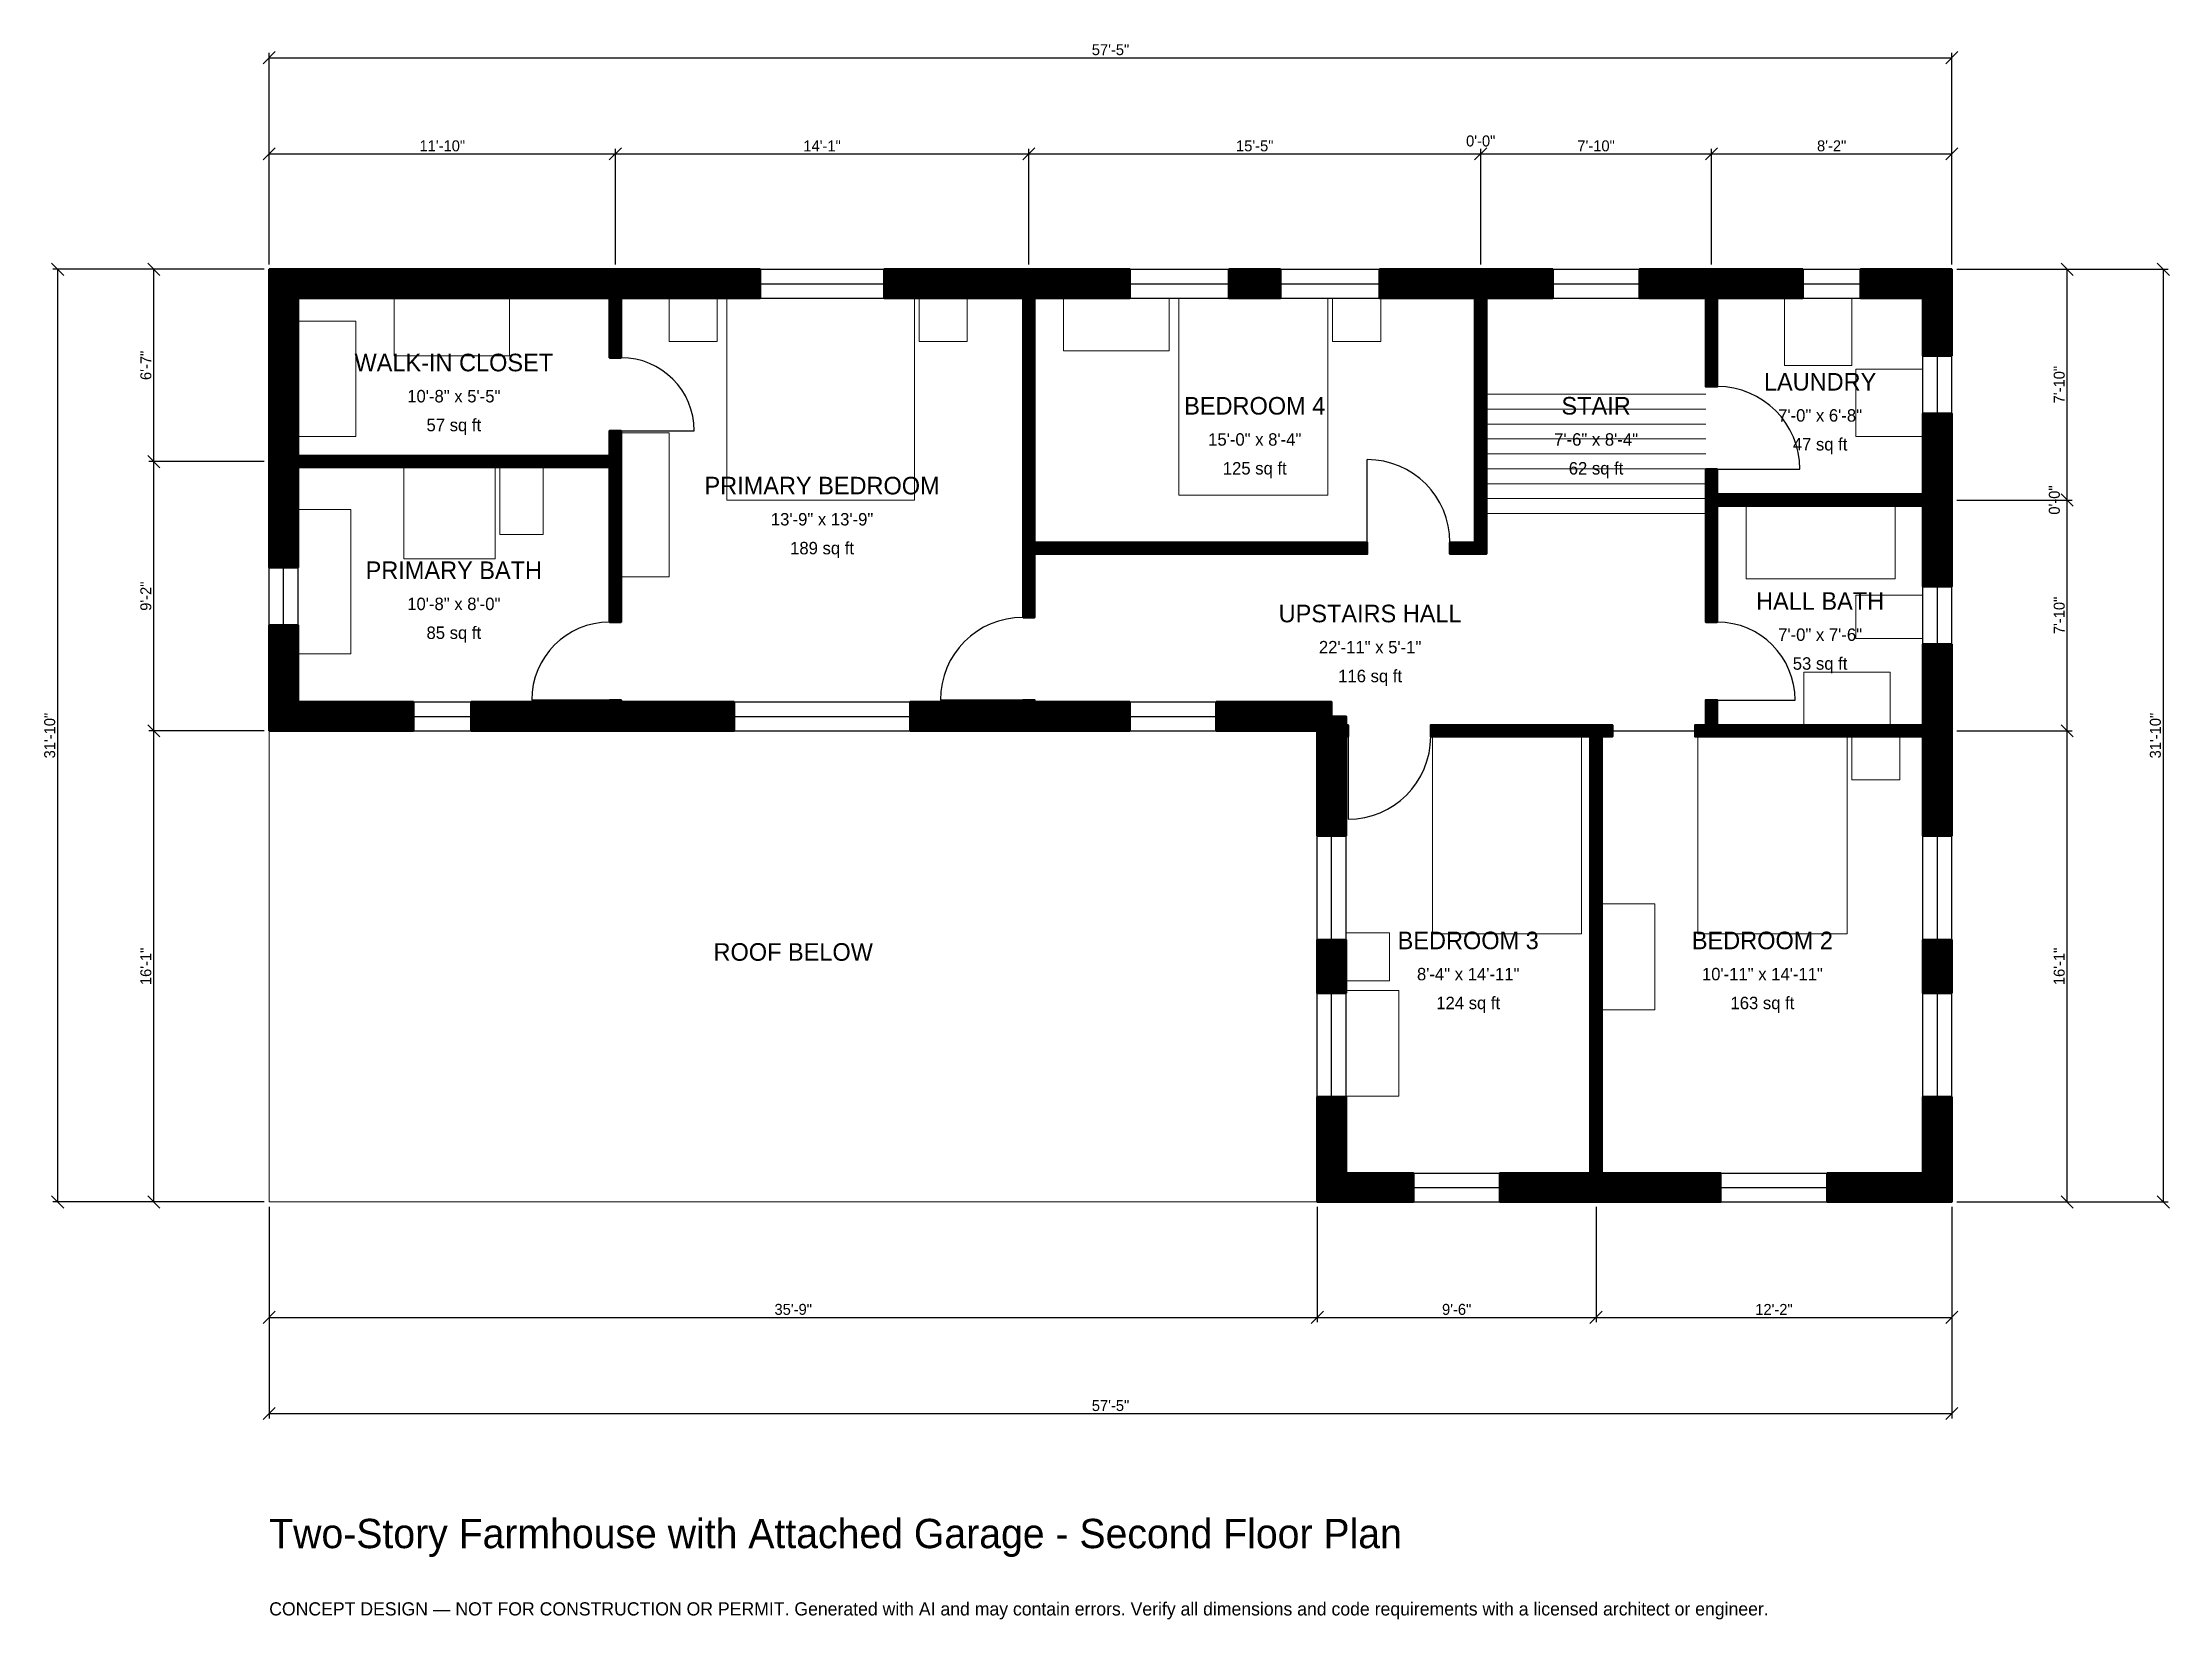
# Model space of a CAD drawing. Header units: inches. Extents: x -93 to 778, y -171 to 475.
import ezdxf
from ezdxf.enums import TextEntityAlignment as Align

# ---------------------------------------------------------------- set-up
doc = ezdxf.new("R2010")
doc.units = ezdxf.units.IN
doc.header["$MEASUREMENT"] = 0
doc.linetypes.add('DASHED', pattern=[0.6, 0.5, -0.1])
for name, color, linetype, lineweight in [('A-ANNO-DIMS', 1, 'Continuous', 13), ('A-ANNO-TEXT', 7, 'Continuous', 18), ('A-AREA-IDEN', 7, 'Continuous', 18), ('A-DOOR', 2, 'Continuous', 25), ('A-FLOR-FIXT', 9, 'Continuous', 13), ('A-FLOR-STRS', 3, 'Continuous', 18), ('A-FURN', 9, 'Continuous', 13), ('A-GLAZ', 4, 'Continuous', 25), ('A-SITE-PAVE', 8, 'Continuous', 13), ('A-WALL', 7, 'Continuous', 50), ('A-WALL-PATT', 8, 'Continuous', 13)]:
    doc.layers.add(name, color=color, linetype=linetype, lineweight=lineweight)
doc.dimstyles.new('PLAN', dxfattribs={"dimtxt": 4.5, "dimasz": 3, "dimexe": 2, "dimexo": 2, "dimgap": 1, "dimtad": 1, "dimdec": 0, "dimlunit": 4, "dimtsz": 2.5, "dimcen": 2.5, "dimclrd": 1, "dimclre": 1, "dimazin": 3, "dimtfac": 1, "dimtmove": 0, "dimatfit": 3})

msp = doc.modelspace()

# ---------------------------------------------------------------- hatches: boundary and pattern name
at = {"layer": 'A-WALL-PATT'}
h = msp.add_hatch(dxfattribs=at)
h.set_pattern_fill('ANSI31', color=8, scale=0.8)
h.paths.add_polyline_path([(387.7953, 192.9134), (387.7953, 204.7244), (435.0394, 204.7244), (435.0394, 198.8189), (440.9449, 198.8189), (440.9449, 195.2756), (441.7323, 195.2756), (441.7323, 190.5512), (440.9449, 190.5512), (440.9449, 149.8688), (429.1339, 149.8688), (429.1339, 190.5512), (429.1338, 190.5512), (429.1338, 192.9133), (426.7717, 192.9133), (426.7717, 192.9134), (387.7953, 192.9134)])
h.paths.add_polyline_path([(316.9291, 192.9134), (313.3858, 192.9134), (313.3858, 192.9133), (308.6614, 192.9133), (308.6614, 192.9134), (305.1181, 192.9134), (262.4016, 192.9134), (262.4016, 204.7244), (305.1181, 204.7244), (308.6614, 204.7244), (308.6614, 205.5118), (313.3858, 205.5118), (313.3858, 204.7244), (316.9291, 204.7244), (352.3622, 204.7244), (352.3622, 192.9134), (316.9291, 192.9134)])
h.paths.add_polyline_path([(147.6378, 192.9134), (144.0945, 192.9134), (144.0945, 192.9133), (139.3701, 192.9133), (139.3701, 192.9134), (135.8268, 192.9134), (82.6772, 192.9134), (82.6772, 204.7244), (135.8268, 204.7244), (139.3701, 204.7244), (139.3701, 205.5118), (144.0945, 205.5118), (144.0945, 204.7244), (147.6378, 204.7244), (190.3543, 204.7244), (190.3543, 192.9134), (147.6378, 192.9134)])
h.paths.add_polyline_path([(11.811, 192.9134), (11.811, 192.9133), (0, 192.9133), (0, 192.9133), (0, 192.9134), (0, 192.9134), (0, 204.7244), (0, 204.7244), (0, 236.2205), (11.811, 236.2205), (11.811, 204.7244), (59.0551, 204.7244), (59.0551, 192.9134), (11.811, 192.9134)])
h.paths.add_polyline_path([(0, 297.2441), (0, 300.7874), (0, 300.7874), (0, 305.5118), (0, 305.5118), (0, 309.0551), (0, 370.0787), (0, 370.0787), (0, 381.8898), (0, 381.8898), (0, 381.8898), (0, 381.8898), (11.811, 381.8898), (11.811, 381.8898), (135.8268, 381.8898), (139.3701, 381.8898), (139.3701, 381.8898), (144.0945, 381.8898), (144.0945, 381.8898), (147.6378, 381.8898), (200.9843, 381.8898), (200.9843, 370.0787), (147.6378, 370.0787), (144.0945, 370.0787), (144.0945, 345.6693), (139.3701, 345.6693), (139.3701, 370.0787), (135.8268, 370.0787), (11.811, 370.0787), (11.811, 309.0551), (11.811, 305.5118), (139.3701, 305.5118), (139.3701, 315.748), (144.0945, 315.748), (144.0945, 305.5118), (144.0945, 300.7874), (144.0945, 237.4016), (139.3701, 237.4016), (139.3701, 300.7874), (11.811, 300.7874), (11.811, 297.2441), (11.811, 259.8425), (0, 259.8425), (0, 297.2441)])
h.paths.add_polyline_path([(305.1181, 381.8898), (308.6614, 381.8898), (308.6614, 381.8898), (313.3858, 381.8898), (313.3858, 381.8898), (316.9291, 381.8898), (352.4278, 381.8898), (352.4278, 370.0787), (316.9291, 370.0787), (313.3858, 370.0787), (313.3858, 270.0787), (449.6063, 270.0787), (449.6063, 265.3543), (313.3858, 265.3543), (313.3858, 265.3543), (313.3858, 239.3701), (308.6614, 239.3701), (308.6614, 265.3543), (308.6614, 265.3543), (308.6614, 270.0787), (308.6614, 370.0787), (305.1181, 370.0787), (251.7717, 370.0787), (251.7717, 381.8898), (305.1181, 381.8898)])
h.paths.add_polyline_path([(414.1076, 381.8898), (414.1076, 370.0787), (392.979, 370.0787), (392.979, 381.8898), (414.1076, 381.8898)])
h.paths.add_polyline_path([(490.1575, 381.8898), (493.7008, 381.8898), (493.7008, 381.8898), (498.4252, 381.8898), (498.4252, 381.8898), (501.9685, 381.8898), (525.5906, 381.8898), (525.5906, 370.0787), (501.9685, 370.0787), (498.4252, 370.0787), (498.4252, 270.0787), (498.4252, 265.3543), (498.4252, 265.3543), (493.7008, 265.3543), (493.7008, 265.3543), (483.4646, 265.3543), (483.4646, 270.0787), (493.7008, 270.0787), (493.7008, 370.0787), (490.1575, 370.0787), (454.6588, 370.0787), (454.6588, 381.8898), (490.1575, 381.8898)])
h.paths.add_polyline_path([(584.6457, 381.8898), (588.189, 381.8898), (588.189, 381.8898), (592.9134, 381.8898), (592.9134, 381.8898), (596.4567, 381.8898), (627.9528, 381.8898), (627.9528, 370.0787), (596.4567, 370.0787), (592.9134, 370.0787), (592.9134, 333.8583), (588.189, 333.8583), (588.189, 370.0787), (584.6457, 370.0787), (561.0236, 370.0787), (561.0236, 381.8898), (584.6457, 381.8898)])
h.paths.add_polyline_path([(677.1654, 381.8898), (677.1654, 381.8898), (688.9764, 381.8898), (688.9764, 381.8898), (688.9764, 381.8898), (688.9764, 370.0787), (688.9764, 370.0787), (688.9764, 346.4567), (677.1654, 346.4567), (677.1654, 370.0787), (651.5748, 370.0787), (651.5748, 381.8898), (677.1654, 381.8898)])
h.paths.add_polyline_path([(688.9764, 293.3071), (688.9764, 289.7638), (688.9764, 289.7638), (688.9764, 285.0394), (688.9764, 285.0394), (688.9764, 281.4961), (688.9764, 251.9685), (677.1654, 251.9685), (677.1654, 281.4961), (677.1654, 285.0394), (592.9134, 285.0394), (592.9134, 285.0394), (592.9134, 270.0787), (592.9134, 265.3543), (592.9134, 237.4016), (588.189, 237.4016), (588.189, 265.3543), (588.189, 270.0787), (588.189, 285.0394), (588.189, 285.0394), (588.189, 289.7638), (588.189, 300), (592.9134, 300), (592.9134, 289.7638), (677.1654, 289.7638), (677.1654, 293.3071), (677.1654, 322.8346), (688.9764, 322.8346), (688.9764, 293.3071)])
h.paths.add_polyline_path([(688.9764, 198.8189), (688.9764, 195.2756), (688.9764, 195.2756), (688.9764, 190.5512), (688.9764, 190.5512), (688.9764, 187.0079), (688.9764, 149.8688), (677.1654, 149.8688), (677.1654, 187.0079), (677.1654, 190.5512), (592.9134, 190.5512), (588.189, 190.5512), (583.8583, 190.5512), (583.8583, 195.2756), (588.189, 195.2756), (588.189, 205.5118), (592.9134, 205.5118), (592.9134, 195.2756), (677.1654, 195.2756), (677.1654, 198.8189), (677.1654, 228.3465), (688.9764, 228.3465), (688.9764, 198.8189)])
h.paths.add_polyline_path([(688.9764, 85.5643), (677.1654, 85.5643), (677.1654, 107.3491), (688.9764, 107.3491), (688.9764, 85.5643)])
h.paths.add_polyline_path([(688.9764, 11.811), (688.9764, 11.811), (688.9764, 0), (688.9764, 0), (688.9764, 0), (677.1654, 0), (677.1654, 0), (637.9921, 0), (637.9921, 11.811), (677.1654, 11.811), (677.1654, 43.0446), (688.9764, 43.0446), (688.9764, 11.811)])
h.paths.add_polyline_path([(549.2126, 0), (545.6693, 0), (545.6693, 0), (540.9449, 0), (540.9449, 0), (537.4016, 0), (503.937, 0), (503.937, 11.811), (537.4016, 11.811), (540.9449, 11.811), (540.9449, 190.5512), (475.5906, 190.5512), (475.5906, 195.2756), (540.9449, 195.2756), (545.6693, 195.2756), (550, 195.2756), (550, 190.5512), (545.6693, 190.5512), (545.6693, 11.811), (549.2126, 11.811), (594.2913, 11.811), (594.2913, 0), (549.2126, 0)])
h.paths.add_polyline_path([(440.9449, 0), (440.9449, 0), (429.1339, 0), (429.1339, 0), (429.1338, 0), (429.1338, 11.811), (429.1339, 11.811), (429.1339, 43.0446), (440.9449, 43.0446), (440.9449, 11.811), (468.5039, 11.811), (468.5039, 0), (440.9449, 0)])
h.paths.add_polyline_path([(429.1339, 107.3491), (440.9449, 107.3491), (440.9449, 85.5643), (429.1339, 85.5643), (429.1339, 107.3491)])

# ---------------------------------------------------------------- linework, layer by layer
at = {"layer": 'A-DOOR'}
for p, q in [((144.0945, 315.748), (174.0157, 315.748)), ((449.6063, 270.0787), (449.6063, 303.937)), ((592.9134, 300), (626.7717, 300)), ((139.3701, 205.5118), (107.4803, 205.5118)), ((308.6614, 205.5118), (274.8031, 205.5118)), ((592.9134, 205.5118), (624.8031, 205.5118)), ((550, 192.9134), (583.8583, 192.9134)), ((441.7323, 190.5512), (441.7323, 156.6929))]:
    msp.add_line(p, q, dxfattribs=at)
for centre, radius, start, end in [((144.0945, 315.748), 29.9213, 0, 90), ((592.9134, 300), 33.8583, 0, 90), ((449.6063, 270.0787), 33.8583, 0, 90), ((139.3701, 205.5118), 31.8898, 90, 180), ((308.6614, 205.5118), 33.8583, 90, 180), ((592.9134, 205.5118), 31.8898, 0, 90), ((441.7323, 190.5512), 33.8583, 270, 360)]:
    msp.add_arc(centre, radius, start, end, dxfattribs=at)
at = {"layer": 'A-FLOR-FIXT'}
for points in [[(55.1181, 263.3858), (92.5197, 263.3858), (92.5197, 300.7874), (55.1181, 300.7874)], [(94.4882, 273.2283), (112.2047, 273.2283), (112.2047, 300.7874), (94.4882, 300.7874)], [(11.811, 224.4094), (33.4646, 224.4094), (33.4646, 283.4646), (11.811, 283.4646)], [(604.7244, 255.1181), (665.748, 255.1181), (665.748, 285.0394), (604.7244, 285.0394)], [(649.6063, 230.7087), (677.1654, 230.7087), (677.1654, 248.4252), (649.6063, 248.4252)], [(628.3465, 195.2756), (663.7795, 195.2756), (663.7795, 216.9291), (628.3465, 216.9291)]]:
    msp.add_lwpolyline(points, close=True, dxfattribs=at)
at = {"layer": 'A-FLOR-STRS'}
for p, q in [((498.4252, 330.7087), (588.189, 330.7087)), ((498.4252, 324.6063), (588.189, 324.6063)), ((498.4252, 318.5039), (588.189, 318.5039)), ((498.4252, 312.4016), (588.189, 312.4016)), ((498.4252, 306.2992), (588.189, 306.2992)), ((498.4252, 300.1969), (588.189, 300.1969)), ((498.4252, 294.0945), (588.189, 294.0945)), ((498.4252, 287.9921), (588.189, 287.9921)), ((498.4252, 281.8898), (588.189, 281.8898))]:
    msp.add_line(p, q, dxfattribs=at)
at = {"layer": 'A-FURN'}
for points in [[(51.1811, 346.4567), (98.4252, 346.4567), (98.4252, 370.0787), (51.1811, 370.0787)], [(163.7795, 352.3622), (183.4646, 352.3622), (183.4646, 370.0787), (163.7795, 370.0787)], [(187.4016, 287.4016), (264.1732, 287.4016), (264.1732, 370.0787), (187.4016, 370.0787)], [(266.1417, 352.3622), (285.8268, 352.3622), (285.8268, 370.0787), (266.1417, 370.0787)], [(325.1969, 348.4252), (368.5039, 348.4252), (368.5039, 370.0787), (325.1969, 370.0787)], [(372.4409, 289.3701), (433.4646, 289.3701), (433.4646, 370.0787), (372.4409, 370.0787)], [(435.4331, 352.3622), (455.1181, 352.3622), (455.1181, 370.0787), (435.4331, 370.0787)], [(620.4724, 342.5197), (648.0315, 342.5197), (648.0315, 370.0787), (620.4724, 370.0787)], [(11.811, 313.3858), (35.4331, 313.3858), (35.4331, 360.6299), (11.811, 360.6299)], [(649.6063, 313.3858), (677.1654, 313.3858), (677.1654, 340.9449), (649.6063, 340.9449)], [(144.0945, 255.9055), (163.7795, 255.9055), (163.7795, 314.9606), (144.0945, 314.9606)], [(476.378, 109.8425), (537.4016, 109.8425), (537.4016, 190.5512), (476.378, 190.5512)], [(585.0394, 109.8425), (646.063, 109.8425), (646.063, 190.5512), (585.0394, 190.5512)], [(648.0315, 172.8346), (667.7165, 172.8346), (667.7165, 190.5512), (648.0315, 190.5512)], [(545.6693, 78.7402), (567.3228, 78.7402), (567.3228, 122.0472), (545.6693, 122.0472)], [(440.9449, 90.5512), (458.6614, 90.5512), (458.6614, 110.2362), (440.9449, 110.2362)], [(440.9449, 43.3071), (462.5984, 43.3071), (462.5984, 86.6142), (440.9449, 86.6142)]]:
    msp.add_lwpolyline(points, close=True, dxfattribs=at)
at = {"layer": 'A-GLAZ'}
for p, q in [((200.9843, 381.8898), (251.7717, 381.8898)), ((200.9843, 375.9843), (251.7717, 375.9843)), ((352.4278, 381.8898), (392.979, 381.8898)), ((352.4278, 375.9843), (392.979, 375.9843)), ((414.1076, 381.8898), (454.6588, 381.8898)), ((414.1076, 375.9843), (454.6588, 375.9843)), ((525.5906, 381.8898), (561.0236, 381.8898)), ((525.5906, 375.9843), (561.0236, 375.9843)), ((627.9528, 381.8898), (651.5748, 381.8898)), ((627.9528, 375.9843), (651.5748, 375.9843)), ((200.9843, 370.0787), (251.7717, 370.0787)), ((352.4278, 370.0787), (392.979, 370.0787)), ((414.1076, 370.0787), (454.6588, 370.0787)), ((525.5906, 370.0787), (561.0236, 370.0787)), ((627.9528, 370.0787), (651.5748, 370.0787)), ((677.1654, 322.8346), (677.1654, 346.4567)), ((683.0709, 322.8346), (683.0709, 346.4567)), ((688.9764, 322.8346), (688.9764, 346.4567)), ((0, 236.2205), (0, 259.8425)), ((5.9055, 236.2205), (5.9055, 259.8425)), ((11.811, 236.2205), (11.811, 259.8425)), ((677.1654, 228.3465), (677.1654, 251.9685)), ((683.0709, 228.3465), (683.0709, 251.9685)), ((688.9764, 228.3465), (688.9764, 251.9685)), ((59.0551, 204.7244), (82.6772, 204.7244)), ((190.3543, 204.7244), (262.4016, 204.7244)), ((352.3622, 204.7244), (387.7953, 204.7244)), ((59.0551, 198.8189), (82.6772, 198.8189)), ((59.0551, 192.9134), (82.6772, 192.9134)), ((190.3543, 198.8189), (262.4016, 198.8189)), ((190.3543, 192.9134), (262.4016, 192.9134)), ((352.3622, 198.8189), (387.7953, 198.8189)), ((352.3622, 192.9134), (387.7953, 192.9134)), ((429.1339, 107.3491), (429.1339, 149.8688)), ((435.0394, 107.3491), (435.0394, 149.8688)), ((440.9449, 107.3491), (440.9449, 149.8688)), ((677.1654, 107.3491), (677.1654, 149.8688)), ((683.0709, 107.3491), (683.0709, 149.8688)), ((688.9764, 107.3491), (688.9764, 149.8688)), ((429.1339, 43.0446), (429.1339, 85.5643)), ((435.0394, 43.0446), (435.0394, 85.5643)), ((440.9449, 43.0446), (440.9449, 85.5643)), ((677.1654, 43.0446), (677.1654, 85.5643)), ((683.0709, 43.0446), (683.0709, 85.5643)), ((688.9764, 43.0446), (688.9764, 85.5643)), ((468.5039, 11.811), (503.937, 11.811)), ((594.2913, 11.811), (637.9921, 11.811)), ((468.5039, 5.9055), (503.937, 5.9055)), ((468.5039, 0), (503.937, 0)), ((594.2913, 5.9055), (637.9921, 5.9055)), ((594.2913, 0), (637.9921, 0))]:
    msp.add_line(p, q, dxfattribs=at)
at = {"layer": 'A-SITE-PAVE', "linetype": 'DASHED'}
msp.add_lwpolyline([(0, 0), (429.1339, 0), (429.1339, 192.9134), (0, 192.9134)], close=True, dxfattribs=at)
at = {"layer": 'A-WALL'}
for points in [[(0, 297.2441), (0, 300.7874), (0, 300.7874), (0, 305.5118), (0, 305.5118), (0, 309.0551), (0, 370.0787), (0, 370.0787), (0, 381.8898), (0, 381.8898), (0, 381.8898), (0, 381.8898), (11.811, 381.8898), (11.811, 381.8898), (135.8268, 381.8898), (139.3701, 381.8898), (139.3701, 381.8898), (144.0945, 381.8898), (144.0945, 381.8898), (147.6378, 381.8898), (200.9843, 381.8898), (200.9843, 370.0787), (147.6378, 370.0787), (144.0945, 370.0787), (144.0945, 345.6693), (139.3701, 345.6693), (139.3701, 370.0787), (135.8268, 370.0787), (11.811, 370.0787), (11.811, 309.0551), (11.811, 305.5118), (139.3701, 305.5118), (139.3701, 315.748), (144.0945, 315.748), (144.0945, 305.5118), (144.0945, 300.7874), (144.0945, 237.4016), (139.3701, 237.4016), (139.3701, 300.7874), (11.811, 300.7874), (11.811, 297.2441), (11.811, 259.8425), (0, 259.8425), (0, 297.2441)], [(305.1181, 381.8898), (308.6614, 381.8898), (308.6614, 381.8898), (313.3858, 381.8898), (313.3858, 381.8898), (316.9291, 381.8898), (352.4278, 381.8898), (352.4278, 370.0787), (316.9291, 370.0787), (313.3858, 370.0787), (313.3858, 270.0787), (449.6063, 270.0787), (449.6063, 265.3543), (313.3858, 265.3543), (313.3858, 265.3543), (313.3858, 239.3701), (308.6614, 239.3701), (308.6614, 265.3543), (308.6614, 265.3543), (308.6614, 270.0787), (308.6614, 370.0787), (305.1181, 370.0787), (251.7717, 370.0787), (251.7717, 381.8898), (305.1181, 381.8898)], [(414.1076, 381.8898), (414.1076, 370.0787), (392.979, 370.0787), (392.979, 381.8898), (414.1076, 381.8898)], [(490.1575, 381.8898), (493.7008, 381.8898), (493.7008, 381.8898), (498.4252, 381.8898), (498.4252, 381.8898), (501.9685, 381.8898), (525.5906, 381.8898), (525.5906, 370.0787), (501.9685, 370.0787), (498.4252, 370.0787), (498.4252, 270.0787), (498.4252, 265.3543), (498.4252, 265.3543), (493.7008, 265.3543), (493.7008, 265.3543), (483.4646, 265.3543), (483.4646, 270.0787), (493.7008, 270.0787), (493.7008, 370.0787), (490.1575, 370.0787), (454.6588, 370.0787), (454.6588, 381.8898), (490.1575, 381.8898)], [(584.6457, 381.8898), (588.189, 381.8898), (588.189, 381.8898), (592.9134, 381.8898), (592.9134, 381.8898), (596.4567, 381.8898), (627.9528, 381.8898), (627.9528, 370.0787), (596.4567, 370.0787), (592.9134, 370.0787), (592.9134, 333.8583), (588.189, 333.8583), (588.189, 370.0787), (584.6457, 370.0787), (561.0236, 370.0787), (561.0236, 381.8898), (584.6457, 381.8898)], [(677.1654, 381.8898), (677.1654, 381.8898), (688.9764, 381.8898), (688.9764, 381.8898), (688.9764, 381.8898), (688.9764, 370.0787), (688.9764, 370.0787), (688.9764, 346.4567), (677.1654, 346.4567), (677.1654, 370.0787), (651.5748, 370.0787), (651.5748, 381.8898), (677.1654, 381.8898)], [(688.9764, 293.3071), (688.9764, 289.7638), (688.9764, 289.7638), (688.9764, 285.0394), (688.9764, 285.0394), (688.9764, 281.4961), (688.9764, 251.9685), (677.1654, 251.9685), (677.1654, 281.4961), (677.1654, 285.0394), (592.9134, 285.0394), (592.9134, 285.0394), (592.9134, 270.0787), (592.9134, 265.3543), (592.9134, 237.4016), (588.189, 237.4016), (588.189, 265.3543), (588.189, 270.0787), (588.189, 285.0394), (588.189, 285.0394), (588.189, 289.7638), (588.189, 300), (592.9134, 300), (592.9134, 289.7638), (677.1654, 289.7638), (677.1654, 293.3071), (677.1654, 322.8346), (688.9764, 322.8346), (688.9764, 293.3071)], [(11.811, 192.9134), (11.811, 192.9133), (0, 192.9133), (0, 192.9133), (0, 192.9134), (0, 192.9134), (0, 204.7244), (0, 204.7244), (0, 236.2205), (11.811, 236.2205), (11.811, 204.7244), (59.0551, 204.7244), (59.0551, 192.9134), (11.811, 192.9134)], [(688.9764, 198.8189), (688.9764, 195.2756), (688.9764, 195.2756), (688.9764, 190.5512), (688.9764, 190.5512), (688.9764, 187.0079), (688.9764, 149.8688), (677.1654, 149.8688), (677.1654, 187.0079), (677.1654, 190.5512), (592.9134, 190.5512), (588.189, 190.5512), (583.8583, 190.5512), (583.8583, 195.2756), (588.189, 195.2756), (588.189, 205.5118), (592.9134, 205.5118), (592.9134, 195.2756), (677.1654, 195.2756), (677.1654, 198.8189), (677.1654, 228.3465), (688.9764, 228.3465), (688.9764, 198.8189)], [(147.6378, 192.9134), (144.0945, 192.9134), (144.0945, 192.9133), (139.3701, 192.9133), (139.3701, 192.9134), (135.8268, 192.9134), (82.6772, 192.9134), (82.6772, 204.7244), (135.8268, 204.7244), (139.3701, 204.7244), (139.3701, 205.5118), (144.0945, 205.5118), (144.0945, 204.7244), (147.6378, 204.7244), (190.3543, 204.7244), (190.3543, 192.9134), (147.6378, 192.9134)], [(316.9291, 192.9134), (313.3858, 192.9134), (313.3858, 192.9133), (308.6614, 192.9133), (308.6614, 192.9134), (305.1181, 192.9134), (262.4016, 192.9134), (262.4016, 204.7244), (305.1181, 204.7244), (308.6614, 204.7244), (308.6614, 205.5118), (313.3858, 205.5118), (313.3858, 204.7244), (316.9291, 204.7244), (352.3622, 204.7244), (352.3622, 192.9134), (316.9291, 192.9134)], [(387.7953, 192.9134), (387.7953, 204.7244), (435.0394, 204.7244), (435.0394, 198.8189), (440.9449, 198.8189), (440.9449, 195.2756), (441.7323, 195.2756), (441.7323, 190.5512), (440.9449, 190.5512), (440.9449, 149.8688), (429.1339, 149.8688), (429.1339, 190.5512), (429.1338, 190.5512), (429.1338, 192.9133), (426.7717, 192.9133), (426.7717, 192.9134), (387.7953, 192.9134)], [(549.2126, 0), (545.6693, 0), (545.6693, 0), (540.9449, 0), (540.9449, 0), (537.4016, 0), (503.937, 0), (503.937, 11.811), (537.4016, 11.811), (540.9449, 11.811), (540.9449, 190.5512), (475.5906, 190.5512), (475.5906, 195.2756), (540.9449, 195.2756), (545.6693, 195.2756), (550, 195.2756), (550, 190.5512), (545.6693, 190.5512), (545.6693, 11.811), (549.2126, 11.811), (594.2913, 11.811), (594.2913, 0), (549.2126, 0)], [(429.1339, 107.3491), (440.9449, 107.3491), (440.9449, 85.5643), (429.1339, 85.5643), (429.1339, 107.3491)], [(688.9764, 85.5643), (677.1654, 85.5643), (677.1654, 107.3491), (688.9764, 107.3491), (688.9764, 85.5643)], [(440.9449, 0), (440.9449, 0), (429.1339, 0), (429.1339, 0), (429.1338, 0), (429.1338, 11.811), (429.1339, 11.811), (429.1339, 43.0446), (440.9449, 43.0446), (440.9449, 11.811), (468.5039, 11.811), (468.5039, 0), (440.9449, 0)], [(688.9764, 11.811), (688.9764, 11.811), (688.9764, 0), (688.9764, 0), (688.9764, 0), (677.1654, 0), (677.1654, 0), (637.9921, 0), (637.9921, 11.811), (677.1654, 11.811), (677.1654, 43.0446), (688.9764, 43.0446), (688.9764, 11.811)]]:
    msp.add_lwpolyline(points, close=True, dxfattribs=at)

# ---------------------------------------------------------------- texts
at = {"layer": 'A-ANNO-TEXT'}
for s, height, p in [('Two-Story Farmhouse with Attached Garage - Second Floor Plan', 12, (0, -141.7323)), ('CONCEPT DESIGN — NOT FOR CONSTRUCTION OR PERMIT. Generated with AI and may contain errors. Verify all dimensions and code requirements with a licensed architect or engineer.', 5.4, (0, -169.2913))]:
    msp.add_text(s, height=height, dxfattribs=at).set_placement(p)
at = {"layer": 'A-AREA-IDEN'}
for s, height, p in [('WALK-IN CLOSET', 7.2, (75.5906, 343.7008)), ('10\'-8" x 5\'-5"', 5.1, (75.5906, 329.9213)), ('LAUNDRY', 7.2, (635.0394, 335.8268)), ('BEDROOM 4', 7.2, (403.5433, 325.9843)), ('STAIR', 7.2, (543.3071, 325.9843)), ('7\'-0" x 6\'-8"', 5.1, (635.0394, 322.0472)), ('57 sq ft', 5.1, (75.5906, 318.1102)), ('15\'-0" x 8\'-4"', 5.1, (403.5433, 312.2047)), ('7\'-6" x 8\'-4"', 5.1, (543.3071, 312.2047)), ('47 sq ft', 5.1, (635.0394, 310.2362)), ('PRIMARY BEDROOM', 7.2, (226.378, 293.3071)), ('125 sq ft', 5.1, (403.5433, 300.3937)), ('62 sq ft', 5.1, (543.3071, 300.3937)), ('13\'-9" x 13\'-9"', 5.1, (226.378, 279.5276)), ('189 sq ft', 5.1, (226.378, 267.7165)), ('PRIMARY BATH', 7.2, (75.5906, 258.6614)), ('10\'-8" x 8\'-0"', 5.1, (75.5906, 244.8819)), ('UPSTAIRS HALL', 7.2, (450.7874, 240.9449)), ('HALL BATH', 7.2, (635.0394, 246.063)), ('85 sq ft', 5.1, (75.5906, 233.0709)), ('22\'-11" x 5\'-1"', 5.1, (450.7874, 227.1654)), ('7\'-0" x 7\'-6"', 5.1, (635.0394, 232.2835)), ('116 sq ft', 5.1, (450.7874, 215.3543)), ('53 sq ft', 5.1, (635.0394, 220.4724)), ('ROOF BELOW', 7.2, (214.5669, 102.3622)), ('BEDROOM 3', 7.2, (490.9449, 107.0866)), ('BEDROOM 2', 7.2, (611.4173, 107.0866)), ('8\'-4" x 14\'-11"', 5.1, (490.9449, 93.3071)), ('10\'-11" x 14\'-11"', 5.1, (611.4173, 93.3071)), ('124 sq ft', 5.1, (490.9449, 81.4961)), ('163 sq ft', 5.1, (611.4173, 81.4961))]:
    msp.add_text(s, height=height, dxfattribs=at).set_placement(p, align=Align.MIDDLE_CENTER)

# ---------------------------------------------------------------- dimensions: what is measured, and where the dimension line sits
at = {"layer": 'A-ANNO-DIMS'}
for base, p1, p2, text in [((0, 468.5039), (0, 381.8898), (688.9764, 381.8898), '57\'-5"'), ((496.063, 429.1339), (496.063, 381.8898), (496.063, 381.8898), '0\'-0"'), ((0, 429.1339), (0, 381.8898), (141.7323, 381.8898), '11\'-10"'), ((141.7323, 429.1339), (141.7323, 381.8898), (311.0236, 381.8898), '14\'-1"'), ((311.0236, 429.1339), (311.0236, 381.8898), (496.063, 381.8898), '15\'-5"'), ((496.063, 429.1339), (496.063, 381.8898), (590.5512, 381.8898), '7\'-10"'), ((590.5512, 429.1339), (590.5512, 381.8898), (688.9764, 381.8898), '8\'-2"'), ((0, -47.2441), (0, 0), (429.1339, 0), '35\'-9"'), ((0, -86.6142), (0, 0), (688.9764, 0), '57\'-5"'), ((429.1339, -47.2441), (429.1339, 0), (543.3071, 0), '9\'-6"'), ((543.3071, -47.2441), (543.3071, 0), (688.9764, 0), '12\'-2"')]:
    msp.add_linear_dim(base=base, p1=p1, p2=p2, text=text, dimstyle='PLAN', dxfattribs=at).render()
for base, p1, p2, text in [((-86.6142, 0), (0, 0), (0, 381.8898), '31\'-10"'), ((-47.2441, 303.1496), (0, 303.1496), (0, 381.8898), '6\'-7"'), ((736.2205, 287.4016), (688.9764, 287.4016), (688.9764, 381.8898), '7\'-10"'), ((775.5906, 0), (688.9764, 0), (688.9764, 381.8898), '31\'-10"'), ((-47.2441, 192.9134), (0, 192.9134), (0, 303.1496), '9\'-2"'), ((736.2205, 287.4016), (688.9764, 287.4016), (688.9764, 287.4016), '0\'-0"'), ((736.2205, 192.9134), (688.9764, 192.9134), (688.9764, 287.4016), '7\'-10"'), ((-47.2441, 0), (0, 0), (0, 192.9134), '16\'-1"'), ((736.2205, 0), (688.9764, 0), (688.9764, 192.9134), '16\'-1"')]:
    msp.add_linear_dim(base=base, p1=p1, p2=p2, angle=90, text=text, dimstyle='PLAN', dxfattribs=at).render()

doc.saveas('drawing.dxf')
